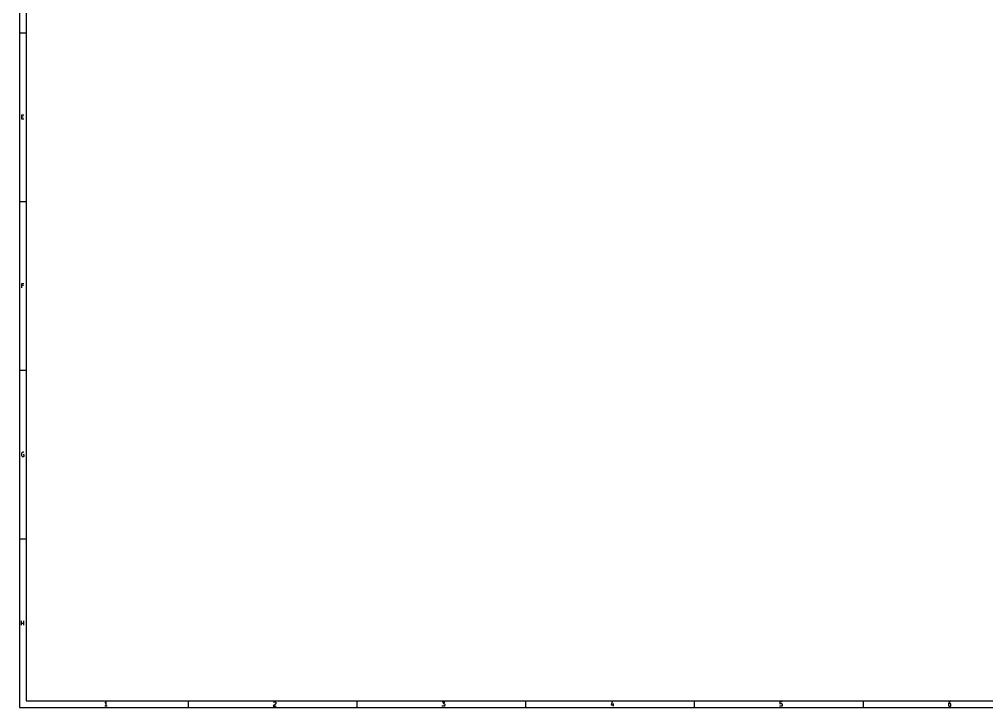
# Model space of a CAD drawing. Extents: x 0.4 to 23, y -16.1 to -0.4.
# Drawn here: x 0.39 to 11.68, y -16.14 to -8.11 of the extents above; entities that cross this region are included whole.
import ezdxf

# ---------------------------------------------------------------- set-up
doc = ezdxf.new("R2010")
doc.units = 0
doc.header["$MEASUREMENT"] = 0
doc.layers.add('BLACK', color=7, linetype='CONTINUOUS')

msp = doc.modelspace()

# ---------------------------------------------------------------- linework, layer by layer
at = {"layer": 'BLACK', "linetype": 'CONTINUOUS'}
for p, q in [((0.3937, -0.3937), (0.3937, -16.1413)), ((0.47244, -0.47244), (0.47244, -16.0626)), ((0.3937, -8.26772), (0.47244, -8.26772)), ((0.4221, -9.27512), (0.4221, -9.22394)), ((0.4221, -9.22394), (0.44648, -9.22394)), ((0.4221, -9.24831), (0.43916, -9.24831)), ((0.44648, -9.27512), (0.4221, -9.27512)), ((0.3937, -10.2362), (0.47244, -10.2362)), ((0.42332, -11.2436), (0.42332, -11.1924)), ((0.42332, -11.1924), (0.44769, -11.1924)), ((0.44038, -11.2168), (0.42332, -11.2168)), ((0.3937, -12.2047), (0.47244, -12.2047)), ((0.41967, -13.1731), (0.41723, -13.1829)), ((0.41723, -13.1829), (0.41723, -13.1902)), ((0.41723, -13.1902), (0.41967, -13.1999)), ((0.4221, -13.1683), (0.41967, -13.1731)), ((0.41967, -13.1999), (0.4221, -13.2048)), ((0.42698, -13.1634), (0.4221, -13.1683)), ((0.43429, -13.1609), (0.42698, -13.1634)), ((0.4416, -13.1609), (0.43429, -13.1609)), ((0.44891, -13.1902), (0.43916, -13.1902)), ((0.44648, -13.1634), (0.4416, -13.1609)), ((0.44891, -13.2073), (0.44891, -13.1902)), ((0.4221, -13.2048), (0.42698, -13.2097)), ((0.42698, -13.2097), (0.43429, -13.2121)), ((0.43429, -13.2121), (0.43916, -13.2121)), ((0.43916, -13.2121), (0.44648, -13.2097)), ((0.44648, -13.2097), (0.44891, -13.2073)), ((0.3937, -14.1732), (0.47244, -14.1732)), ((0.41845, -15.1806), (0.41845, -15.1295)), ((0.41845, -15.1538), (0.44769, -15.1538)), ((0.44769, -15.1806), (0.44769, -15.1295)), ((0.47244, -16.0626), (22.9136, -16.0626)), ((1.39553, -16.0861), (1.39065, -16.0885)), ((1.4199, -16.1251), (1.39065, -16.1251)), ((1.4004, -16.0812), (1.39553, -16.0861)), ((1.40528, -16.0739), (1.4004, -16.0812)), ((1.40528, -16.1251), (1.40528, -16.0739)), ((2.3622, -16.0626), (2.3622, -16.1413)), ((3.38597, -16.0958), (3.35672, -16.1251)), ((3.35672, -16.1251), (3.3884, -16.1251)), ((3.35916, -16.0788), (3.3616, -16.0763)), ((3.3616, -16.0763), (3.36647, -16.0739)), ((3.36647, -16.0739), (3.37866, -16.0739)), ((3.37866, -16.0739), (3.38353, -16.0763)), ((3.38353, -16.0763), (3.38597, -16.0788)), ((3.38597, -16.0788), (3.3884, -16.0837)), ((3.3884, -16.0885), (3.38597, -16.0958)), ((3.3884, -16.0837), (3.3884, -16.0885)), ((4.33071, -16.0626), (4.33071, -16.1413)), ((5.32522, -16.0739), (5.35691, -16.0739)), ((5.32766, -16.1226), (5.32522, -16.1202)), ((5.33254, -16.1251), (5.32766, -16.1226)), ((5.34716, -16.1251), (5.33254, -16.1251)), ((5.35691, -16.0739), (5.33985, -16.0934)), ((5.33985, -16.0934), (5.34716, -16.0934)), ((5.34716, -16.0934), (5.35203, -16.0958)), ((5.35203, -16.1226), (5.34716, -16.1251)), ((5.35203, -16.0958), (5.35447, -16.0983)), ((5.35447, -16.1202), (5.35203, -16.1226)), ((5.35447, -16.0983), (5.35691, -16.1031)), ((5.35691, -16.1153), (5.35447, -16.1202)), ((5.35691, -16.1031), (5.35691, -16.1153)), ((6.29921, -16.0626), (6.29921, -16.1413)), ((7.30835, -16.0715), (7.29617, -16.108)), ((7.29617, -16.108), (7.32785, -16.108)), ((7.32054, -16.091), (7.32054, -16.1251)), ((8.26772, -16.0626), (8.26772, -16.1413)), ((9.26711, -16.0739), (9.26467, -16.0983)), ((9.26467, -16.0983), (9.26711, -16.0958)), ((9.26711, -16.1226), (9.26467, -16.1202)), ((9.29148, -16.0739), (9.26711, -16.0739)), ((9.26711, -16.0958), (9.27198, -16.0934)), ((9.27198, -16.1251), (9.26711, -16.1226)), ((9.27198, -16.0934), (9.28417, -16.0934)), ((9.28417, -16.1251), (9.27198, -16.1251)), ((9.28417, -16.0934), (9.28904, -16.0958)), ((9.28904, -16.1226), (9.28417, -16.1251)), ((9.28904, -16.0958), (9.29148, -16.0983)), ((9.29148, -16.1202), (9.28904, -16.1226)), ((9.29148, -16.0983), (9.29392, -16.1031)), ((9.29392, -16.1153), (9.29148, -16.1202)), ((9.29392, -16.1031), (9.29392, -16.1153)), ((10.2362, -16.0626), (10.2362, -16.1413)), ((11.2356, -16.0861), (11.2332, -16.0958)), ((11.2332, -16.0958), (11.2332, -16.1153)), ((11.2356, -16.0983), (11.2332, -16.1031)), ((11.2332, -16.1153), (11.2356, -16.1202)), ((11.2405, -16.0788), (11.2356, -16.0861)), ((11.238, -16.0958), (11.2356, -16.0983)), ((11.2356, -16.1202), (11.238, -16.1226)), ((11.2429, -16.0934), (11.238, -16.0958)), ((11.238, -16.1226), (11.2429, -16.1251)), ((11.2429, -16.0763), (11.2405, -16.0788)), ((11.2478, -16.0739), (11.2429, -16.0763)), ((11.2527, -16.0934), (11.2429, -16.0934)), ((11.2429, -16.1251), (11.2527, -16.1251)), ((11.2575, -16.0739), (11.2478, -16.0739)), ((11.2575, -16.0958), (11.2527, -16.0934)), ((11.2527, -16.1251), (11.2575, -16.1226)), ((11.26, -16.0983), (11.2575, -16.0958)), ((11.2575, -16.1226), (11.26, -16.1202)), ((11.2624, -16.1031), (11.26, -16.0983)), ((11.26, -16.1202), (11.2624, -16.1153)), ((11.2624, -16.1153), (11.2624, -16.1031)), ((0.3937, -16.1413), (22.9923, -16.1413))]:
    msp.add_line(p, q, dxfattribs=at)

doc.saveas('drawing.dxf')
